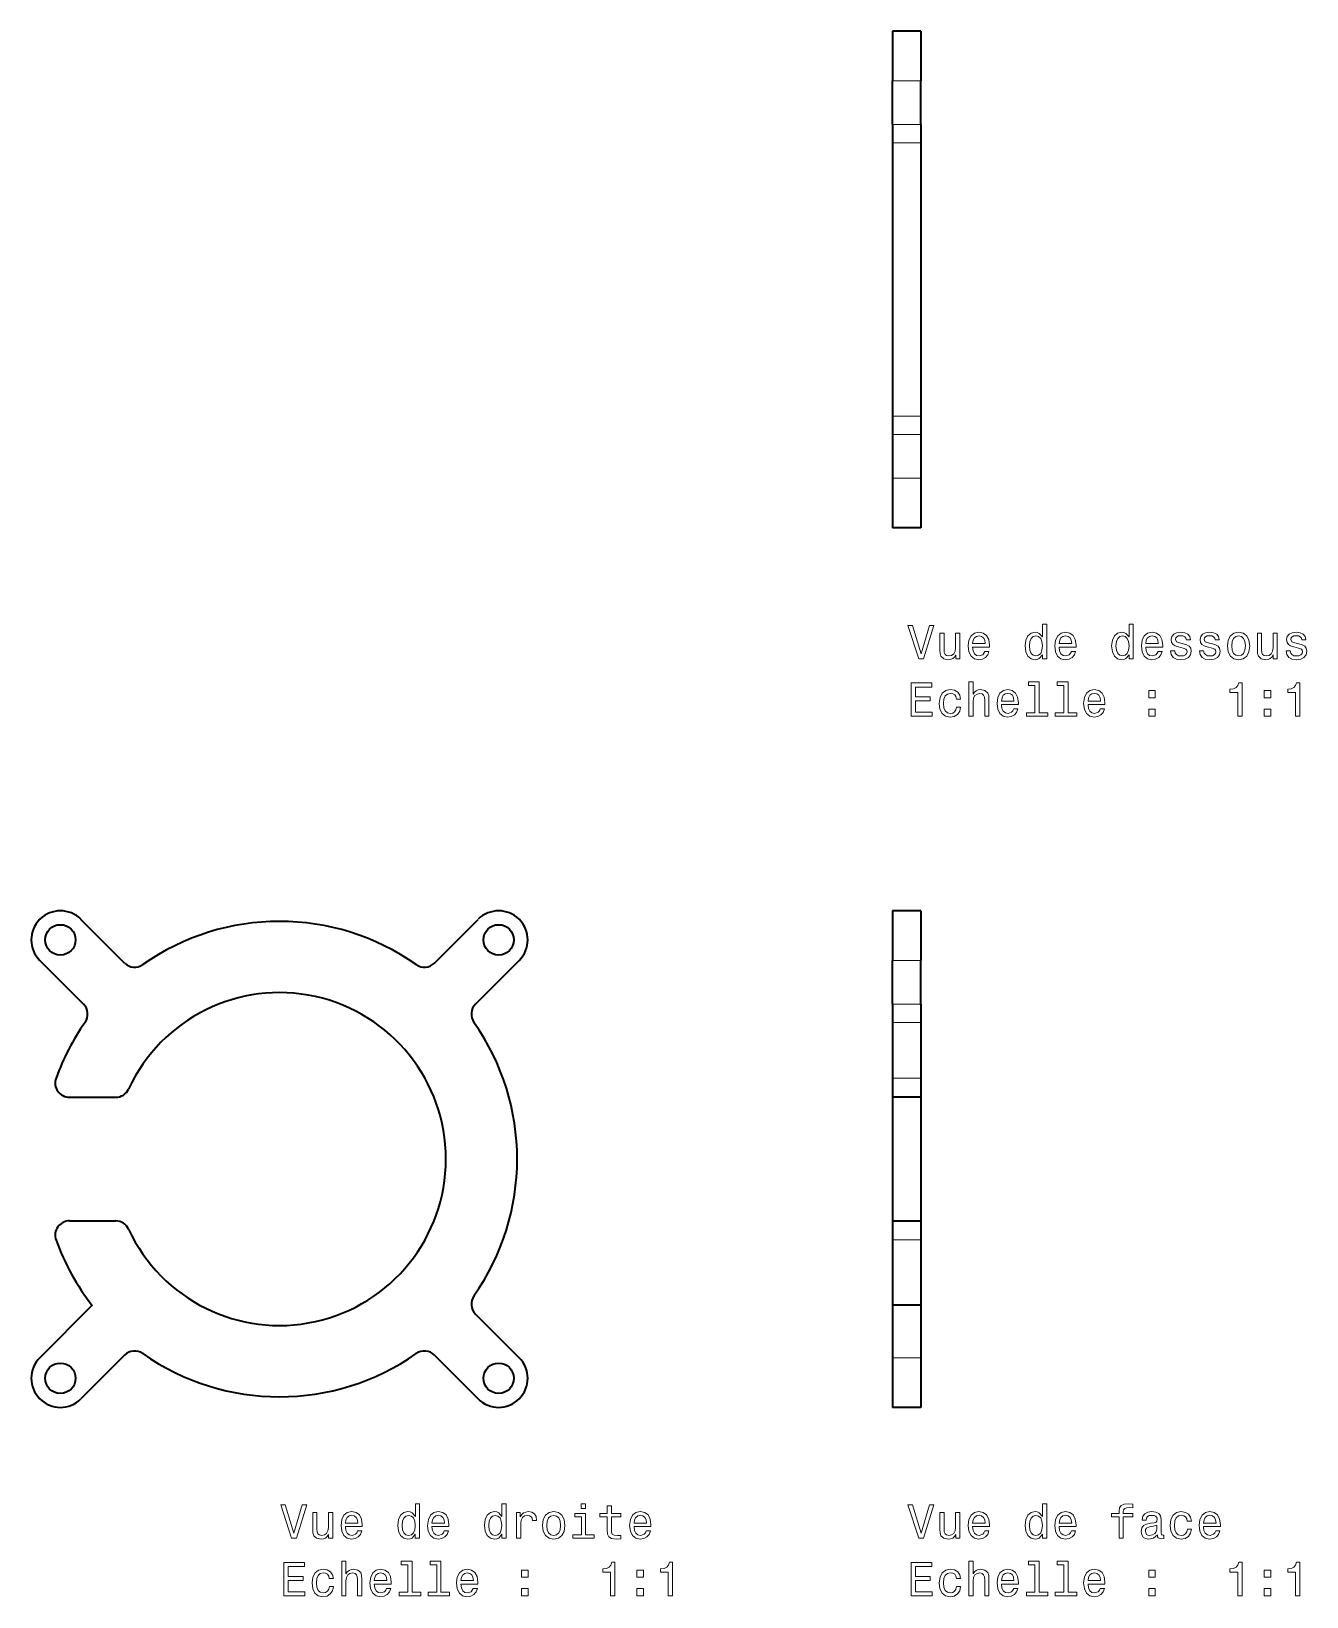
# Model space of a CAD drawing. Extents: x 502 to 637, y 374 to 539.
import ezdxf

# ---------------------------------------------------------------- set-up
doc = ezdxf.new("R2010")
doc.units = 0

msp = doc.modelspace()

# ---------------------------------------------------------------- linework, layer by layer
at = {"color": 7, "lineweight": 35, "ltscale": 0.130466}
for p, q in [((593, 539.1), (593, 533.88)), ((596, 539.1), (596, 533.88)), ((593, 492.1), (593, 486.88)), ((596, 492.1), (596, 486.88)), ((593, 446.61), (593, 441.39)), ((596, 446.61), (596, 441.39))]:
    msp.add_line(p, q, dxfattribs=at)
at = {"color": 7, "lineweight": 35, "ltscale": 0.075}
for p, q in [((596, 539.1), (593, 539.1)), ((596, 486.88), (593, 486.88)), ((596, 486.88), (593, 486.88)), ((596, 446.61), (593, 446.61)), ((596, 427), (593, 427)), ((593, 414), (596, 414)), ((596, 405.12), (593, 405.12)), ((596, 394.39), (593, 394.39)), ((596, 394.39), (593, 394.39))]:
    msp.add_line(p, q, dxfattribs=at)
at = {"color": 7, "lineweight": 13, "ltscale": 0.075}
for p, q in [((596, 533.88), (593, 533.88)), ((593, 529.29), (596, 529.29)), ((593, 527.37), (596, 527.37)), ((596, 498.62), (593, 498.62)), ((596, 496.7), (593, 496.7)), ((596, 492.1), (593, 492.1)), ((596, 441.39), (593, 441.39)), ((596, 436.8), (593, 436.8)), ((596, 434.87), (593, 434.87)), ((596, 429.01), (593, 429.01)), ((593, 411.99), (596, 411.99)), ((596, 399.61), (593, 399.61))]:
    msp.add_line(p, q, dxfattribs=at)
at = {"color": 7, "lineweight": 35, "ltscale": 0.114813}
for p, q in [((593, 529.29), (593, 533.88)), ((596, 529.29), (596, 533.88)), ((593, 436.8), (593, 441.39)), ((596, 436.8), (596, 441.39))]:
    msp.add_line(p, q, dxfattribs=at)
at = {"color": 7, "lineweight": 35, "ltscale": 0.048077}
for p, q in [((593, 529.29), (593, 527.37)), ((596, 529.29), (596, 527.37)), ((593, 436.8), (593, 434.87)), ((596, 436.8), (596, 434.87))]:
    msp.add_line(p, q, dxfattribs=at)
at = {"color": 7, "lineweight": 35, "ltscale": 0.359361}
for p, q in [((593, 527.37), (593, 512.99)), ((596, 527.37), (596, 512.99)), ((593, 512.99), (593, 498.62)), ((596, 512.99), (596, 498.62))]:
    msp.add_line(p, q, dxfattribs=at)
at = {"color": 7, "lineweight": 35, "ltscale": 0.048078}
for p, q in [((593, 498.62), (593, 496.7)), ((596, 498.62), (596, 496.7))]:
    msp.add_line(p, q, dxfattribs=at)
at = {"color": 7, "lineweight": 35, "ltscale": 0.114812}
for p, q in [((593, 496.7), (593, 492.1)), ((596, 496.7), (596, 492.1))]:
    msp.add_line(p, q, dxfattribs=at)
at = {"color": 7, "lineweight": 35, "ltscale": 0.16237}
for p, q in [((512.23, 441.12), (507.64, 445.71)), ((544.83, 441.12), (549.42, 445.71)), ((507.91, 436.8), (503.32, 441.39)), ((512.23, 399.88), (507.64, 395.29)), ((544.83, 399.88), (549.42, 395.29))]:
    msp.add_line(p, q, dxfattribs=at)
at = {"color": 7, "lineweight": 35, "ltscale": 0.162369}
for p, q in [((549.15, 436.8), (553.74, 441.39)), ((549.15, 404.2), (553.74, 399.61))]:
    msp.add_line(p, q, dxfattribs=at)
at = {"color": 7, "lineweight": 35, "ltscale": 0.146596}
for p, q in [((593, 434.87), (593, 429.01)), ((596, 434.87), (596, 429.01))]:
    msp.add_line(p, q, dxfattribs=at)
at = {"color": 7, "lineweight": 35, "ltscale": 0.050266}
for p, q in [((593, 429.01), (593, 427)), ((596, 429.01), (596, 427)), ((593, 414), (593, 411.99)), ((596, 414), (596, 411.99))]:
    msp.add_line(p, q, dxfattribs=at)
at = {"color": 7, "lineweight": 35, "ltscale": 0.121567}
for p, q in [((506.43, 427), (511.3, 427)), ((506.43, 414), (511.3, 414))]:
    msp.add_line(p, q, dxfattribs=at)
at = {"color": 7, "lineweight": 35, "ltscale": 0.167424}
msp.add_line((593, 427.2), (593, 420.5), dxfattribs=at)
at = {"color": 7, "lineweight": 35, "ltscale": 0.1625}
msp.add_line((596, 427), (596, 420.5), dxfattribs=at)
at = {"color": 7, "lineweight": 35, "ltscale": 0.162502}
msp.add_line((593, 420.5), (593, 414), dxfattribs=at)
at = {"color": 7, "lineweight": 35, "ltscale": 0.162499}
msp.add_line((596, 420.5), (596, 414), dxfattribs=at)
at = {"color": 7, "lineweight": 35, "ltscale": 0.171819}
for p, q in [((593, 411.99), (593, 405.12)), ((596, 411.99), (596, 405.12))]:
    msp.add_line(p, q, dxfattribs=at)
at = {"color": 7, "lineweight": 35, "ltscale": 0.194691}
msp.add_line((508.82, 405.12), (503.32, 399.61), dxfattribs=at)
at = {"color": 7, "lineweight": 35, "ltscale": 0.137668}
for p, q in [((593, 405.12), (593, 399.61)), ((596, 405.12), (596, 399.61))]:
    msp.add_line(p, q, dxfattribs=at)
at = {"color": 7, "lineweight": 35, "ltscale": 0.130465}
for p, q in [((593, 399.61), (593, 394.39)), ((596, 399.61), (596, 394.39))]:
    msp.add_line(p, q, dxfattribs=at)
at = {"color": 7, "lineweight": 13}
for points in [[(596.9, 476.62), (596.02, 473.64), (595.12, 476.62), (594.64, 476.62), (595.77, 473.11), (596.27, 473.11), (597.37, 476.62)], [(600.1, 475.82), (599.65, 475.82), (599.65, 474.26), (599.6, 473.9), (599.46, 473.63), (599.23, 473.47), (598.93, 473.42), (598.7, 473.46), (598.54, 473.58), (598.46, 473.79), (598.44, 474.08), (598.44, 475.82), (597.99, 475.82), (597.99, 474.04), (598.01, 473.68), (598.11, 473.39), (598.4, 473.11), (598.87, 473.02), (599.12, 473.05), (599.34, 473.14), (599.52, 473.3), (599.67, 473.53), (599.67, 473.11), (600.1, 473.11)], [(601.43, 474.34), (603.21, 474.34), (603.21, 474.55), (603.13, 475.13), (602.91, 475.56), (602.56, 475.82), (602.09, 475.92), (601.63, 475.82), (601.28, 475.54), (601.05, 475.08), (600.97, 474.47), (601.05, 473.85), (601.27, 473.4), (601.62, 473.11), (602.07, 473.02), (602.47, 473.08), (602.79, 473.26), (603.03, 473.53), (603.16, 473.89), (602.73, 473.89), (602.63, 473.69), (602.5, 473.54), (602.13, 473.42), (601.84, 473.47), (601.63, 473.65), (601.48, 473.94), (601.43, 474.32)], [(608.78, 473.53), (608.78, 473.11), (609.23, 473.11), (609.23, 476.74), (608.79, 476.74), (608.79, 475.41), (608.45, 475.79), (608.24, 475.88), (608.01, 475.92), (607.58, 475.82), (607.24, 475.54), (607.03, 475.08), (606.95, 474.47), (607.03, 473.86), (607.24, 473.4), (607.58, 473.11), (608.01, 473.02), (608.24, 473.05), (608.45, 473.14)], [(610.54, 474.34), (612.32, 474.34), (612.32, 474.55), (612.24, 475.13), (612.02, 475.56), (611.67, 475.82), (611.2, 475.92), (610.74, 475.82), (610.39, 475.54), (610.16, 475.08), (610.08, 474.47), (610.15, 473.85), (610.38, 473.4), (610.73, 473.11), (611.18, 473.02), (611.58, 473.08), (611.9, 473.26), (612.14, 473.53), (612.27, 473.89), (611.83, 473.89), (611.74, 473.69), (611.61, 473.54), (611.24, 473.42), (610.95, 473.47), (610.73, 473.65), (610.59, 473.94), (610.54, 474.32)], [(617.89, 473.53), (617.89, 473.11), (618.33, 473.11), (618.33, 476.74), (617.9, 476.74), (617.9, 475.41), (617.56, 475.79), (617.35, 475.88), (617.11, 475.92), (616.69, 475.82), (616.35, 475.54), (616.14, 475.08), (616.06, 474.47), (616.14, 473.86), (616.35, 473.4), (616.69, 473.11), (617.11, 473.02), (617.35, 473.05), (617.56, 473.14)], [(619.65, 474.34), (621.43, 474.34), (621.43, 474.55), (621.35, 475.13), (621.13, 475.56), (620.78, 475.82), (620.31, 475.92), (619.85, 475.82), (619.49, 475.54), (619.27, 475.08), (619.19, 474.47), (619.26, 473.85), (619.49, 473.4), (619.84, 473.11), (620.29, 473.02), (620.68, 473.08), (621.01, 473.26), (621.24, 473.53), (621.38, 473.89), (620.94, 473.89), (620.85, 473.69), (620.72, 473.54), (620.35, 473.42), (620.06, 473.47), (619.84, 473.65), (619.7, 473.94), (619.65, 474.32)], [(623.62, 474.69), (623.2, 474.79), (622.88, 474.91), (622.77, 475.15), (622.8, 475.31), (622.91, 475.43), (623.08, 475.51), (623.33, 475.54), (623.56, 475.51), (623.75, 475.42), (623.87, 475.28), (623.92, 475.1), (624.36, 475.1), (624.36, 475.11), (624.28, 475.44), (624.07, 475.7), (623.75, 475.86), (623.33, 475.92), (622.9, 475.86), (622.59, 475.69), (622.39, 475.44), (622.33, 475.13), (622.37, 474.83), (622.52, 474.62), (622.75, 474.47), (623.09, 474.36), (623.58, 474.24), (623.88, 474.11), (623.96, 474.01), (623.99, 473.86), (623.95, 473.67), (623.83, 473.53), (623.63, 473.44), (623.37, 473.41), (623.09, 473.44), (622.89, 473.55), (622.75, 473.72), (622.7, 473.96), (622.27, 473.96), (622.34, 473.55), (622.55, 473.26), (622.87, 473.08), (623.33, 473.02), (623.8, 473.08), (624.15, 473.26), (624.36, 473.54), (624.44, 473.91), (624.38, 474.23), (624.22, 474.45), (623.97, 474.59)], [(626.66, 474.69), (626.23, 474.79), (625.91, 474.91), (625.81, 475.15), (625.84, 475.31), (625.94, 475.43), (626.12, 475.51), (626.36, 475.54), (626.6, 475.51), (626.79, 475.42), (626.91, 475.28), (626.96, 475.1), (627.39, 475.1), (627.39, 475.11), (627.32, 475.44), (627.11, 475.7), (626.79, 475.86), (626.36, 475.92), (625.93, 475.86), (625.62, 475.69), (625.43, 475.44), (625.36, 475.13), (625.41, 474.83), (625.55, 474.62), (625.78, 474.47), (626.12, 474.36), (626.62, 474.24), (626.92, 474.11), (627, 474.01), (627.03, 473.86), (626.98, 473.67), (626.86, 473.53), (626.67, 473.44), (626.4, 473.41), (626.13, 473.44), (625.92, 473.55), (625.79, 473.72), (625.73, 473.96), (625.3, 473.96), (625.37, 473.55), (625.58, 473.26), (625.91, 473.08), (626.36, 473.02), (626.84, 473.08), (627.19, 473.26), (627.4, 473.54), (627.47, 473.91), (627.42, 474.23), (627.26, 474.45), (627, 474.59)], [(628.24, 474.47), (628.32, 473.85), (628.55, 473.4), (628.92, 473.11), (629.41, 473.02), (629.9, 473.11), (630.27, 473.39), (630.5, 473.85), (630.59, 474.47), (630.5, 475.08), (630.27, 475.54), (629.9, 475.82), (629.41, 475.92), (628.92, 475.82), (628.55, 475.54), (628.32, 475.08)], [(633.49, 475.82), (633.05, 475.82), (633.05, 474.26), (633, 473.9), (632.85, 473.63), (632.63, 473.47), (632.33, 473.42), (632.09, 473.46), (631.94, 473.58), (631.86, 473.79), (631.84, 474.08), (631.84, 475.82), (631.39, 475.82), (631.39, 474.04), (631.41, 473.68), (631.5, 473.39), (631.79, 473.11), (632.26, 473.02), (632.52, 473.05), (632.73, 473.14), (632.92, 473.3), (633.07, 473.53), (633.07, 473.11), (633.49, 473.11)], [(635.77, 474.69), (635.34, 474.79), (635.02, 474.91), (634.92, 475.15), (634.95, 475.31), (635.05, 475.43), (635.22, 475.51), (635.47, 475.54), (635.71, 475.51), (635.89, 475.42), (636.02, 475.28), (636.07, 475.1), (636.5, 475.1), (636.5, 475.11), (636.42, 475.44), (636.22, 475.7), (635.89, 475.86), (635.47, 475.92), (635.04, 475.86), (634.73, 475.69), (634.53, 475.44), (634.47, 475.13), (634.52, 474.83), (634.66, 474.62), (634.89, 474.47), (635.23, 474.36), (635.72, 474.24), (636.03, 474.11), (636.11, 474.01), (636.14, 473.86), (636.09, 473.67), (635.97, 473.53), (635.77, 473.44), (635.51, 473.41), (635.23, 473.44), (635.03, 473.55), (634.9, 473.72), (634.84, 473.96), (634.41, 473.96), (634.48, 473.55), (634.69, 473.26), (635.02, 473.08), (635.47, 473.02), (635.95, 473.08), (636.29, 473.26), (636.51, 473.54), (636.58, 473.91), (636.53, 474.23), (636.37, 474.45), (636.11, 474.59)], [(601.43, 474.71), (601.49, 475.06), (601.63, 475.32), (601.83, 475.47), (602.11, 475.53), (602.37, 475.47), (602.58, 475.32), (602.71, 475.06), (602.75, 474.71)], [(608.08, 475.52), (608.37, 475.45), (608.6, 475.25), (608.73, 474.93), (608.78, 474.47), (608.73, 474.01), (608.6, 473.68), (608.37, 473.48), (608.08, 473.42), (607.8, 473.48), (607.59, 473.68), (607.45, 474.02), (607.41, 474.47), (607.45, 474.92), (607.59, 475.25), (607.8, 475.45)], [(610.54, 474.71), (610.6, 475.06), (610.73, 475.32), (610.94, 475.47), (611.21, 475.53), (611.48, 475.47), (611.69, 475.32), (611.81, 475.06), (611.86, 474.71)], [(617.19, 475.52), (617.48, 475.45), (617.7, 475.25), (617.84, 474.93), (617.89, 474.47), (617.84, 474.01), (617.7, 473.68), (617.48, 473.48), (617.19, 473.42), (616.91, 473.48), (616.7, 473.68), (616.56, 474.02), (616.51, 474.47), (616.56, 474.92), (616.7, 475.25), (616.91, 475.45)], [(619.65, 474.71), (619.71, 475.06), (619.84, 475.32), (620.05, 475.47), (620.32, 475.53), (620.59, 475.47), (620.8, 475.32), (620.92, 475.06), (620.97, 474.71)], [(628.69, 474.47), (628.74, 474.93), (628.88, 475.25), (629.11, 475.45), (629.41, 475.53), (629.72, 475.45), (629.94, 475.26), (630.09, 474.93), (630.14, 474.47), (630.09, 474.01), (629.94, 473.68), (629.72, 473.48), (629.41, 473.41), (629.11, 473.48), (628.88, 473.68), (628.74, 474.01)], [(594.96, 467.07), (597.18, 467.07), (597.18, 467.49), (595.42, 467.49), (595.42, 468.68), (596.99, 468.68), (596.99, 469.1), (595.42, 469.1), (595.42, 470.14), (597.14, 470.14), (597.14, 470.57), (594.96, 470.57)], [(599.73, 468.88), (600.17, 468.88), (600.08, 469.28), (599.87, 469.6), (599.53, 469.8), (599.09, 469.87), (598.61, 469.77), (598.24, 469.49), (598.01, 469.03), (597.92, 468.41), (598, 467.8), (598.23, 467.35), (598.59, 467.07), (599.07, 466.97), (599.51, 467.05), (599.85, 467.26), (600.08, 467.59), (600.18, 468.04), (599.76, 468.04), (599.68, 467.75), (599.54, 467.54), (599.34, 467.41), (599.09, 467.37), (598.78, 467.44), (598.56, 467.64), (598.42, 467.97), (598.38, 468.43), (598.42, 468.88), (598.56, 469.21), (598.79, 469.41), (599.09, 469.48), (599.35, 469.44), (599.55, 469.32), (599.68, 469.13)], [(601.05, 467.07), (601.49, 467.07), (601.49, 468.63), (601.54, 468.99), (601.68, 469.25), (601.91, 469.41), (602.21, 469.47), (602.45, 469.42), (602.6, 469.29), (602.68, 469.06), (602.71, 468.76), (602.71, 467.07), (603.15, 467.07), (603.15, 468.85), (603.13, 469.21), (603.04, 469.5), (602.74, 469.78), (602.28, 469.87), (602.02, 469.84), (601.81, 469.74), (601.63, 469.59), (601.49, 469.38), (601.49, 470.69), (601.05, 470.69)], [(604.47, 468.29), (606.25, 468.29), (606.25, 468.5), (606.17, 469.08), (605.95, 469.51), (605.6, 469.78), (605.13, 469.87), (604.67, 469.77), (604.31, 469.49), (604.09, 469.03), (604.01, 468.42), (604.08, 467.8), (604.31, 467.35), (604.66, 467.07), (605.11, 466.97), (605.5, 467.04), (605.83, 467.21), (606.06, 467.48), (606.2, 467.84), (605.76, 467.84), (605.67, 467.64), (605.54, 467.49), (605.17, 467.37), (604.88, 467.43), (604.66, 467.6), (604.52, 467.89), (604.47, 468.28)], [(604.47, 468.67), (604.53, 469.01), (604.66, 469.27), (604.87, 469.43), (605.14, 469.48), (605.41, 469.43), (605.62, 469.27), (605.74, 469.01), (605.79, 468.67)], [(608, 470.32), (608, 467.44), (607.09, 467.44), (607.09, 467.07), (609.35, 467.07), (609.35, 467.44), (608.44, 467.44), (608.44, 470.69), (607.3, 470.69), (607.3, 470.32)], [(611.04, 470.32), (611.04, 467.44), (610.12, 467.44), (610.12, 467.07), (612.39, 467.07), (612.39, 467.44), (611.48, 467.44), (611.48, 470.69), (610.34, 470.69), (610.34, 470.32)], [(613.58, 468.29), (615.35, 468.29), (615.36, 468.5), (615.28, 469.08), (615.06, 469.51), (614.7, 469.78), (614.23, 469.87), (613.78, 469.77), (613.42, 469.49), (613.2, 469.03), (613.11, 468.42), (613.19, 467.8), (613.42, 467.35), (613.77, 467.07), (614.22, 466.97), (614.61, 467.04), (614.94, 467.21), (615.17, 467.48), (615.31, 467.84), (614.87, 467.84), (614.78, 467.64), (614.65, 467.49), (614.27, 467.37), (613.99, 467.43), (613.77, 467.6), (613.63, 467.89), (613.58, 468.28)], [(613.58, 468.67), (613.63, 469.01), (613.77, 469.27), (613.98, 469.43), (614.25, 469.48), (614.52, 469.43), (614.72, 469.27), (614.85, 469.01), (614.89, 468.67)], [(619.96, 469.02), (620.65, 469.02), (620.65, 469.78), (619.96, 469.78)], [(629.32, 467.07), (629.78, 467.07), (629.78, 470.59), (629.44, 470.59), (629.35, 470.29), (629.17, 470.08), (628.89, 469.96), (628.51, 469.92), (628.51, 469.56), (629.32, 469.56)], [(632.1, 469.02), (632.8, 469.02), (632.8, 469.78), (632.1, 469.78)], [(635.4, 467.07), (635.85, 467.07), (635.85, 470.59), (635.51, 470.59), (635.42, 470.29), (635.24, 470.08), (634.96, 469.96), (634.58, 469.92), (634.58, 469.56), (635.4, 469.56)], [(619.96, 467.07), (620.65, 467.07), (620.65, 467.82), (619.96, 467.82)], [(632.1, 467.07), (632.8, 467.07), (632.8, 467.82), (632.1, 467.82)], [(530.92, 384.13), (530.05, 381.15), (529.14, 384.13), (528.66, 384.13), (529.79, 380.62), (530.3, 380.62), (531.4, 384.13)], [(542.81, 381.04), (542.81, 380.62), (543.26, 380.62), (543.26, 384.24), (542.82, 384.24), (542.82, 382.92), (542.48, 383.3), (542.27, 383.39), (542.03, 383.43), (541.61, 383.32), (541.27, 383.04), (541.06, 382.59), (540.98, 381.98), (541.06, 381.37), (541.27, 380.91), (541.61, 380.62), (542.03, 380.53), (542.27, 380.56), (542.48, 380.65)], [(551.92, 381.04), (551.92, 380.62), (552.36, 380.62), (552.36, 384.24), (551.92, 384.24), (551.92, 382.92), (551.59, 383.3), (551.38, 383.39), (551.14, 383.43), (550.71, 383.32), (550.38, 383.04), (550.16, 382.59), (550.09, 381.98), (550.16, 381.37), (550.38, 380.91), (550.71, 380.62), (551.14, 380.53), (551.38, 380.56), (551.59, 380.65)], [(560.73, 384.24), (560.27, 384.24), (560.27, 383.74), (560.73, 383.74)], [(562.99, 382.86), (562.99, 381.5), (563.02, 381.06), (563.17, 380.76), (563.45, 380.59), (563.93, 380.53), (564.45, 380.55), (564.45, 380.93), (564.07, 380.9), (563.72, 380.94), (563.53, 381.07), (563.45, 381.28), (563.44, 381.58), (563.44, 382.86), (564.45, 382.86), (564.45, 383.24), (563.44, 383.24), (563.44, 384.03), (562.99, 384.03), (562.99, 383.24), (562.23, 383.24), (562.23, 382.86)], [(596.9, 384.13), (596.02, 381.15), (595.12, 384.13), (594.64, 384.13), (595.77, 380.62), (596.27, 380.62), (597.37, 384.13)], [(608.78, 381.04), (608.78, 380.62), (609.23, 380.62), (609.23, 384.24), (608.79, 384.24), (608.79, 382.92), (608.45, 383.3), (608.24, 383.39), (608.01, 383.43), (607.58, 383.32), (607.24, 383.04), (607.03, 382.59), (606.95, 381.98), (607.03, 381.37), (607.24, 380.91), (607.58, 380.62), (608.01, 380.53), (608.24, 380.56), (608.45, 380.65)], [(616.84, 382.86), (616.84, 380.62), (617.29, 380.62), (617.29, 382.86), (618.29, 382.86), (618.29, 383.24), (617.29, 383.24), (617.29, 383.4), (617.32, 383.61), (617.44, 383.74), (617.63, 383.82), (617.92, 383.85), (618.29, 383.83), (618.29, 384.22), (617.81, 384.24), (617.38, 384.2), (617.08, 384.06), (616.9, 383.82), (616.84, 383.49), (616.84, 383.24), (616.03, 383.24), (616.03, 382.86)], [(534.13, 383.33), (533.68, 383.33), (533.68, 381.77), (533.63, 381.4), (533.49, 381.14), (533.26, 380.98), (532.96, 380.93), (532.72, 380.97), (532.57, 381.09), (532.49, 381.3), (532.47, 381.59), (532.47, 383.33), (532.02, 383.33), (532.02, 381.55), (532.04, 381.19), (532.13, 380.89), (532.43, 380.62), (532.9, 380.53), (533.15, 380.56), (533.37, 380.65), (533.55, 380.81), (533.7, 381.03), (533.7, 380.62), (534.13, 380.62)], [(535.46, 381.85), (537.24, 381.85), (537.24, 382.05), (537.16, 382.63), (536.94, 383.07), (536.59, 383.33), (536.12, 383.43), (535.66, 383.32), (535.31, 383.04), (535.08, 382.58), (535, 381.98), (535.07, 381.36), (535.3, 380.9), (535.65, 380.62), (536.1, 380.53), (536.5, 380.59), (536.82, 380.76), (537.06, 381.03), (537.19, 381.4), (536.75, 381.4), (536.66, 381.2), (536.53, 381.04), (536.16, 380.92), (535.87, 380.98), (535.65, 381.16), (535.51, 381.44), (535.46, 381.83)], [(535.46, 382.22), (535.52, 382.57), (535.65, 382.82), (535.86, 382.98), (536.13, 383.04), (536.4, 382.98), (536.61, 382.82), (536.73, 382.57), (536.78, 382.22)], [(542.11, 383.03), (542.4, 382.96), (542.62, 382.76), (542.76, 382.43), (542.81, 381.98), (542.76, 381.52), (542.62, 381.19), (542.4, 380.99), (542.11, 380.92), (541.83, 380.99), (541.62, 381.19), (541.48, 381.52), (541.43, 381.98), (541.48, 382.43), (541.62, 382.75), (541.83, 382.96)], [(544.57, 381.85), (546.35, 381.85), (546.35, 382.05), (546.27, 382.63), (546.05, 383.07), (545.7, 383.33), (545.23, 383.43), (544.77, 383.32), (544.41, 383.04), (544.19, 382.58), (544.11, 381.98), (544.18, 381.36), (544.41, 380.9), (544.76, 380.62), (545.21, 380.53), (545.61, 380.59), (545.93, 380.76), (546.16, 381.03), (546.3, 381.4), (545.86, 381.4), (545.77, 381.2), (545.64, 381.04), (545.27, 380.92), (544.98, 380.98), (544.76, 381.16), (544.62, 381.44), (544.57, 381.83)], [(544.57, 382.22), (544.63, 382.57), (544.76, 382.82), (544.97, 382.98), (545.24, 383.04), (545.51, 382.98), (545.72, 382.82), (545.84, 382.57), (545.89, 382.22)], [(551.22, 383.03), (551.51, 382.96), (551.73, 382.76), (551.86, 382.43), (551.91, 381.98), (551.86, 381.52), (551.73, 381.19), (551.51, 380.99), (551.22, 380.92), (550.94, 380.99), (550.73, 381.19), (550.59, 381.52), (550.54, 381.98), (550.59, 382.43), (550.73, 382.75), (550.94, 382.96)], [(553.46, 380.62), (553.9, 380.62), (553.9, 382.17), (553.95, 382.54), (554.08, 382.81), (554.3, 382.97), (554.6, 383.03), (554.82, 382.99), (554.99, 382.89), (555.09, 382.72), (555.13, 382.49), (555.58, 382.49), (555.52, 382.9), (555.35, 383.19), (555.07, 383.36), (554.69, 383.43), (554.44, 383.38), (554.21, 383.28), (554.02, 383.11), (553.86, 382.88), (553.86, 383.33), (553.46, 383.33)], [(556.2, 381.97), (556.28, 381.36), (556.51, 380.9), (556.88, 380.62), (557.37, 380.53), (557.86, 380.62), (558.23, 380.9), (558.46, 381.35), (558.55, 381.97), (558.46, 382.59), (558.23, 383.05), (557.86, 383.32), (557.37, 383.43), (556.88, 383.32), (556.51, 383.04), (556.28, 382.59)], [(556.65, 381.98), (556.7, 382.43), (556.84, 382.76), (557.06, 382.96), (557.37, 383.03), (557.67, 382.96), (557.9, 382.76), (558.04, 382.43), (558.09, 381.98), (558.04, 381.52), (557.9, 381.19), (557.67, 380.98), (557.37, 380.92), (557.06, 380.98), (556.84, 381.19), (556.7, 381.52)], [(560.72, 380.99), (560.72, 383.24), (559.58, 383.24), (559.58, 382.86), (560.28, 382.86), (560.28, 380.99), (559.37, 380.99), (559.37, 380.62), (561.64, 380.62), (561.64, 380.99)], [(565.82, 381.85), (567.6, 381.85), (567.6, 382.05), (567.52, 382.63), (567.3, 383.07), (566.95, 383.33), (566.48, 383.43), (566.02, 383.32), (565.67, 383.04), (565.44, 382.58), (565.36, 381.98), (565.44, 381.36), (565.66, 380.9), (566.01, 380.62), (566.46, 380.53), (566.86, 380.59), (567.18, 380.76), (567.42, 381.03), (567.55, 381.4), (567.11, 381.4), (567.02, 381.2), (566.89, 381.04), (566.52, 380.92), (566.23, 380.98), (566.02, 381.16), (565.87, 381.44), (565.82, 381.83)], [(565.82, 382.22), (565.88, 382.57), (566.02, 382.82), (566.22, 382.98), (566.49, 383.04), (566.76, 382.98), (566.97, 382.82), (567.09, 382.57), (567.14, 382.22)], [(600.1, 383.33), (599.65, 383.33), (599.65, 381.77), (599.6, 381.4), (599.46, 381.14), (599.23, 380.98), (598.93, 380.93), (598.7, 380.97), (598.54, 381.09), (598.46, 381.3), (598.44, 381.59), (598.44, 383.33), (597.99, 383.33), (597.99, 381.55), (598.01, 381.19), (598.11, 380.89), (598.4, 380.62), (598.87, 380.53), (599.12, 380.56), (599.34, 380.65), (599.52, 380.81), (599.67, 381.03), (599.67, 380.62), (600.1, 380.62)], [(601.43, 381.85), (603.21, 381.85), (603.21, 382.05), (603.13, 382.63), (602.91, 383.07), (602.56, 383.33), (602.09, 383.43), (601.63, 383.32), (601.28, 383.04), (601.05, 382.58), (600.97, 381.98), (601.05, 381.36), (601.27, 380.9), (601.62, 380.62), (602.07, 380.53), (602.47, 380.59), (602.79, 380.76), (603.03, 381.03), (603.16, 381.4), (602.73, 381.4), (602.63, 381.2), (602.5, 381.04), (602.13, 380.92), (601.84, 380.98), (601.63, 381.16), (601.48, 381.44), (601.43, 381.83)], [(601.43, 382.22), (601.49, 382.57), (601.63, 382.82), (601.83, 382.98), (602.11, 383.04), (602.37, 382.98), (602.58, 382.82), (602.71, 382.57), (602.75, 382.22)], [(608.08, 383.03), (608.37, 382.96), (608.6, 382.76), (608.73, 382.43), (608.78, 381.98), (608.73, 381.52), (608.6, 381.19), (608.37, 380.99), (608.08, 380.92), (607.8, 380.99), (607.59, 381.19), (607.45, 381.52), (607.41, 381.98), (607.45, 382.43), (607.59, 382.75), (607.8, 382.96)], [(610.54, 381.85), (612.32, 381.85), (612.32, 382.05), (612.24, 382.63), (612.02, 383.07), (611.67, 383.33), (611.2, 383.43), (610.74, 383.32), (610.39, 383.04), (610.16, 382.58), (610.08, 381.98), (610.15, 381.36), (610.38, 380.9), (610.73, 380.62), (611.18, 380.53), (611.58, 380.59), (611.9, 380.76), (612.14, 381.03), (612.27, 381.4), (611.83, 381.4), (611.74, 381.2), (611.61, 381.04), (611.24, 380.92), (610.95, 380.98), (610.73, 381.16), (610.59, 381.44), (610.54, 381.83)], [(610.54, 382.22), (610.6, 382.57), (610.73, 382.82), (610.94, 382.98), (611.21, 383.04), (611.48, 382.98), (611.69, 382.82), (611.81, 382.57), (611.86, 382.22)], [(620.87, 380.97), (620.87, 380.96), (620.9, 380.79), (620.97, 380.67), (621.29, 380.57), (621.54, 380.61), (621.54, 380.95), (621.43, 380.94), (621.29, 381), (621.26, 381.21), (621.26, 382.61), (621.2, 382.97), (621.03, 383.22), (620.72, 383.37), (620.29, 383.43), (619.86, 383.36), (619.55, 383.19), (619.35, 382.93), (619.29, 382.57), (619.29, 382.54), (619.69, 382.54), (619.72, 382.75), (619.83, 382.91), (620.01, 383), (620.27, 383.03), (620.52, 383.01), (620.69, 382.93), (620.8, 382.8), (620.84, 382.62), (620.82, 382.41), (620.73, 382.3), (620.53, 382.25), (620.15, 382.21), (619.72, 382.12), (619.41, 381.96), (619.23, 381.71), (619.18, 381.33), (619.23, 381), (619.38, 380.75), (619.64, 380.6), (619.98, 380.54), (620.45, 380.65)], [(620.82, 381.57), (620.76, 381.31), (620.6, 381.11), (620.36, 380.97), (620.06, 380.93), (619.87, 380.95), (619.73, 381.03), (619.65, 381.18), (619.62, 381.37), (619.64, 381.55), (619.72, 381.68), (620.04, 381.82), (620.45, 381.88), (620.82, 382)], [(624.02, 382.43), (624.46, 382.43), (624.37, 382.84), (624.15, 383.15), (623.82, 383.35), (623.38, 383.43), (622.89, 383.32), (622.53, 383.04), (622.29, 382.58), (622.21, 381.97), (622.29, 381.36), (622.52, 380.9), (622.87, 380.62), (623.36, 380.53), (623.8, 380.6), (624.13, 380.81), (624.37, 381.15), (624.47, 381.59), (624.04, 381.59), (623.97, 381.31), (623.83, 381.1), (623.62, 380.96), (623.38, 380.92), (623.07, 380.99), (622.85, 381.19), (622.71, 381.52), (622.67, 381.98), (622.71, 382.44), (622.85, 382.76), (623.08, 382.97), (623.38, 383.04), (623.64, 382.99), (623.84, 382.88), (623.97, 382.68)], [(625.72, 381.85), (627.5, 381.85), (627.5, 382.05), (627.42, 382.63), (627.2, 383.07), (626.85, 383.33), (626.38, 383.43), (625.92, 383.32), (625.57, 383.04), (625.34, 382.58), (625.26, 381.98), (625.33, 381.36), (625.56, 380.9), (625.91, 380.62), (626.36, 380.53), (626.76, 380.59), (627.08, 380.76), (627.32, 381.03), (627.45, 381.4), (627.01, 381.4), (626.92, 381.2), (626.79, 381.04), (626.42, 380.92), (626.13, 380.98), (625.91, 381.16), (625.77, 381.44), (625.72, 381.83)], [(625.72, 382.22), (625.78, 382.57), (625.91, 382.82), (626.12, 382.98), (626.39, 383.04), (626.66, 382.98), (626.87, 382.82), (626.99, 382.57), (627.04, 382.22)], [(528.99, 374.57), (531.21, 374.57), (531.21, 375), (529.45, 375), (529.45, 376.18), (531.02, 376.18), (531.02, 376.6), (529.45, 376.6), (529.45, 377.65), (531.17, 377.65), (531.17, 378.07), (528.99, 378.07)], [(533.76, 376.38), (534.2, 376.38), (534.11, 376.79), (533.89, 377.11), (533.56, 377.3), (533.12, 377.38), (532.63, 377.28), (532.27, 376.99), (532.03, 376.54), (531.95, 375.92), (532.03, 375.31), (532.26, 374.86), (532.61, 374.57), (533.1, 374.48), (533.54, 374.55), (533.87, 374.77), (534.11, 375.1), (534.21, 375.54), (533.78, 375.54), (533.71, 375.26), (533.57, 375.05), (533.37, 374.92), (533.12, 374.88), (532.81, 374.94), (532.59, 375.14), (532.45, 375.47), (532.41, 375.94), (532.45, 376.39), (532.59, 376.72), (532.82, 376.92), (533.12, 376.99), (533.38, 376.94), (533.58, 376.83), (533.71, 376.64)], [(535.07, 374.57), (535.52, 374.57), (535.52, 376.14), (535.56, 376.5), (535.71, 376.76), (535.94, 376.92), (536.24, 376.98), (536.48, 376.93), (536.63, 376.79), (536.71, 376.57), (536.73, 376.26), (536.73, 374.57), (537.18, 374.57), (537.18, 376.35), (537.16, 376.71), (537.07, 377.01), (536.77, 377.28), (536.31, 377.38), (536.05, 377.34), (535.84, 377.25), (535.65, 377.1), (535.52, 376.89), (535.52, 378.2), (535.07, 378.2)], [(538.5, 375.8), (540.27, 375.8), (540.28, 376.01), (540.2, 376.59), (539.98, 377.02), (539.62, 377.28), (539.15, 377.38), (538.7, 377.28), (538.34, 376.99), (538.12, 376.54), (538.04, 375.93), (538.11, 375.31), (538.34, 374.86), (538.69, 374.57), (539.14, 374.48), (539.53, 374.54), (539.86, 374.72), (540.09, 374.99), (540.23, 375.35), (539.79, 375.35), (539.7, 375.15), (539.57, 375), (539.2, 374.88), (538.91, 374.93), (538.69, 375.11), (538.55, 375.4), (538.5, 375.78)], [(538.5, 376.17), (538.55, 376.52), (538.69, 376.78), (538.9, 376.93), (539.17, 376.99), (539.44, 376.93), (539.64, 376.78), (539.77, 376.52), (539.82, 376.17)], [(542.03, 377.82), (542.03, 374.95), (541.12, 374.95), (541.12, 374.57), (543.38, 374.57), (543.38, 374.95), (542.47, 374.95), (542.47, 378.2), (541.33, 378.2), (541.33, 377.82)], [(545.07, 377.82), (545.07, 374.95), (544.15, 374.95), (544.15, 374.57), (546.42, 374.57), (546.42, 374.95), (545.51, 374.95), (545.51, 378.2), (544.37, 378.2), (544.37, 377.82)], [(547.61, 375.8), (549.38, 375.8), (549.39, 376.01), (549.31, 376.59), (549.09, 377.02), (548.73, 377.28), (548.26, 377.38), (547.8, 377.28), (547.45, 376.99), (547.22, 376.54), (547.14, 375.93), (547.22, 375.31), (547.45, 374.86), (547.79, 374.57), (548.25, 374.48), (548.64, 374.54), (548.96, 374.72), (549.2, 374.99), (549.34, 375.35), (548.9, 375.35), (548.81, 375.15), (548.68, 375), (548.3, 374.88), (548.02, 374.93), (547.8, 375.11), (547.66, 375.4), (547.61, 375.78)], [(547.61, 376.17), (547.66, 376.52), (547.8, 376.78), (548.01, 376.93), (548.28, 376.99), (548.55, 376.93), (548.75, 376.78), (548.88, 376.52), (548.92, 376.17)], [(553.99, 376.53), (554.68, 376.53), (554.68, 377.28), (553.99, 377.28)], [(563.35, 374.57), (563.81, 374.57), (563.81, 378.1), (563.47, 378.1), (563.38, 377.79), (563.2, 377.59), (562.92, 377.46), (562.54, 377.42), (562.54, 377.07), (563.35, 377.07)], [(566.13, 376.53), (566.83, 376.53), (566.83, 377.28), (566.13, 377.28)], [(569.42, 374.57), (569.88, 374.57), (569.88, 378.1), (569.54, 378.1), (569.45, 377.79), (569.27, 377.59), (568.99, 377.46), (568.61, 377.42), (568.61, 377.07), (569.42, 377.07)], [(594.96, 374.57), (597.18, 374.57), (597.18, 375), (595.42, 375), (595.42, 376.18), (596.99, 376.18), (596.99, 376.6), (595.42, 376.6), (595.42, 377.65), (597.14, 377.65), (597.14, 378.07), (594.96, 378.07)], [(599.73, 376.38), (600.17, 376.38), (600.08, 376.79), (599.87, 377.11), (599.53, 377.3), (599.09, 377.38), (598.61, 377.28), (598.24, 376.99), (598.01, 376.54), (597.92, 375.92), (598, 375.31), (598.23, 374.86), (598.59, 374.57), (599.07, 374.48), (599.51, 374.55), (599.85, 374.77), (600.08, 375.1), (600.18, 375.54), (599.76, 375.54), (599.68, 375.26), (599.54, 375.05), (599.34, 374.92), (599.09, 374.88), (598.78, 374.94), (598.56, 375.14), (598.42, 375.47), (598.38, 375.94), (598.42, 376.39), (598.56, 376.72), (598.79, 376.92), (599.09, 376.99), (599.35, 376.94), (599.55, 376.83), (599.68, 376.64)], [(601.05, 374.57), (601.49, 374.57), (601.49, 376.14), (601.54, 376.5), (601.68, 376.76), (601.91, 376.92), (602.21, 376.98), (602.45, 376.93), (602.6, 376.79), (602.68, 376.57), (602.71, 376.26), (602.71, 374.57), (603.15, 374.57), (603.15, 376.35), (603.13, 376.71), (603.04, 377.01), (602.74, 377.28), (602.28, 377.38), (602.02, 377.34), (601.81, 377.25), (601.63, 377.1), (601.49, 376.89), (601.49, 378.2), (601.05, 378.2)], [(604.47, 375.8), (606.25, 375.8), (606.25, 376.01), (606.17, 376.59), (605.95, 377.02), (605.6, 377.28), (605.13, 377.38), (604.67, 377.28), (604.31, 376.99), (604.09, 376.54), (604.01, 375.93), (604.08, 375.31), (604.31, 374.86), (604.66, 374.57), (605.11, 374.48), (605.5, 374.54), (605.83, 374.72), (606.06, 374.99), (606.2, 375.35), (605.76, 375.35), (605.67, 375.15), (605.54, 375), (605.17, 374.88), (604.88, 374.93), (604.66, 375.11), (604.52, 375.4), (604.47, 375.78)], [(604.47, 376.17), (604.53, 376.52), (604.66, 376.78), (604.87, 376.93), (605.14, 376.99), (605.41, 376.93), (605.62, 376.78), (605.74, 376.52), (605.79, 376.17)], [(608, 377.82), (608, 374.95), (607.09, 374.95), (607.09, 374.57), (609.35, 374.57), (609.35, 374.95), (608.44, 374.95), (608.44, 378.2), (607.3, 378.2), (607.3, 377.82)], [(611.04, 377.82), (611.04, 374.95), (610.12, 374.95), (610.12, 374.57), (612.39, 374.57), (612.39, 374.95), (611.48, 374.95), (611.48, 378.2), (610.34, 378.2), (610.34, 377.82)], [(613.58, 375.8), (615.35, 375.8), (615.36, 376.01), (615.28, 376.59), (615.06, 377.02), (614.7, 377.28), (614.23, 377.38), (613.78, 377.28), (613.42, 376.99), (613.2, 376.54), (613.11, 375.93), (613.19, 375.31), (613.42, 374.86), (613.77, 374.57), (614.22, 374.48), (614.61, 374.54), (614.94, 374.72), (615.17, 374.99), (615.31, 375.35), (614.87, 375.35), (614.78, 375.15), (614.65, 375), (614.27, 374.88), (613.99, 374.93), (613.77, 375.11), (613.63, 375.4), (613.58, 375.78)], [(613.58, 376.17), (613.63, 376.52), (613.77, 376.78), (613.98, 376.93), (614.25, 376.99), (614.52, 376.93), (614.72, 376.78), (614.85, 376.52), (614.89, 376.17)], [(619.96, 376.53), (620.65, 376.53), (620.65, 377.28), (619.96, 377.28)], [(629.32, 374.57), (629.78, 374.57), (629.78, 378.1), (629.44, 378.1), (629.35, 377.79), (629.17, 377.59), (628.89, 377.46), (628.51, 377.42), (628.51, 377.07), (629.32, 377.07)], [(632.1, 376.53), (632.8, 376.53), (632.8, 377.28), (632.1, 377.28)], [(635.4, 374.57), (635.85, 374.57), (635.85, 378.1), (635.51, 378.1), (635.42, 377.79), (635.24, 377.59), (634.96, 377.46), (634.58, 377.42), (634.58, 377.07), (635.4, 377.07)], [(553.99, 374.57), (554.68, 374.57), (554.68, 375.33), (553.99, 375.33)], [(566.13, 374.57), (566.83, 374.57), (566.83, 375.33), (566.13, 375.33)], [(619.96, 374.57), (620.65, 374.57), (620.65, 375.33), (619.96, 375.33)], [(632.1, 374.57), (632.8, 374.57), (632.8, 375.33), (632.1, 375.33)]]:
    msp.add_lwpolyline(points, close=True, dxfattribs=at)
at = {"color": 7, "lineweight": 35}
for centre in [(505.48, 443.55), (551.58, 443.55), (505.48, 397.45), (551.58, 397.45)]:
    msp.add_circle(centre, 1.6, dxfattribs=at)
for centre, radius, start, end in [((505.48, 443.55), 3.06, 45, 225), ((551.58, 443.55), 3.06, 315, 135), ((528.53, 420.5), 25, 54.9019, 125.0981), ((513.29, 442.18), 1.5, 225, 305.0981), ((543.77, 442.18), 1.5, 234.9019, 315), ((528.53, 420.5), 17.5, 204.9011, 155.0989), ((506.85, 435.74), 1.5, 324.9019, 45), ((550.21, 435.74), 1.5, 135, 215.0981), ((528.53, 420.5), 25, 144.9019, 160.0972), ((528.53, 420.5), 25, 324.9019, 35.0981), ((506.43, 428.5), 1.5, 160.0972, 270), ((511.3, 428.5), 1.5, 270, 335.0989), ((506.43, 412.5), 1.5, 90, 199.9028), ((511.3, 412.5), 1.5, 24.9011, 90), ((528.53, 420.5), 25, 199.9028, 217.9763), ((550.21, 405.26), 1.5, 144.9019, 225), ((513.29, 398.82), 1.5, 54.9019, 135), ((528.53, 420.5), 25, 234.9019, 305.0981), ((543.77, 398.82), 1.5, 45, 125.0981), ((505.48, 397.45), 3.06, 135, 315), ((551.58, 397.45), 3.06, 225, 45)]:
    msp.add_arc(centre, radius, start, end, dxfattribs=at)

doc.saveas('drawing.dxf')
